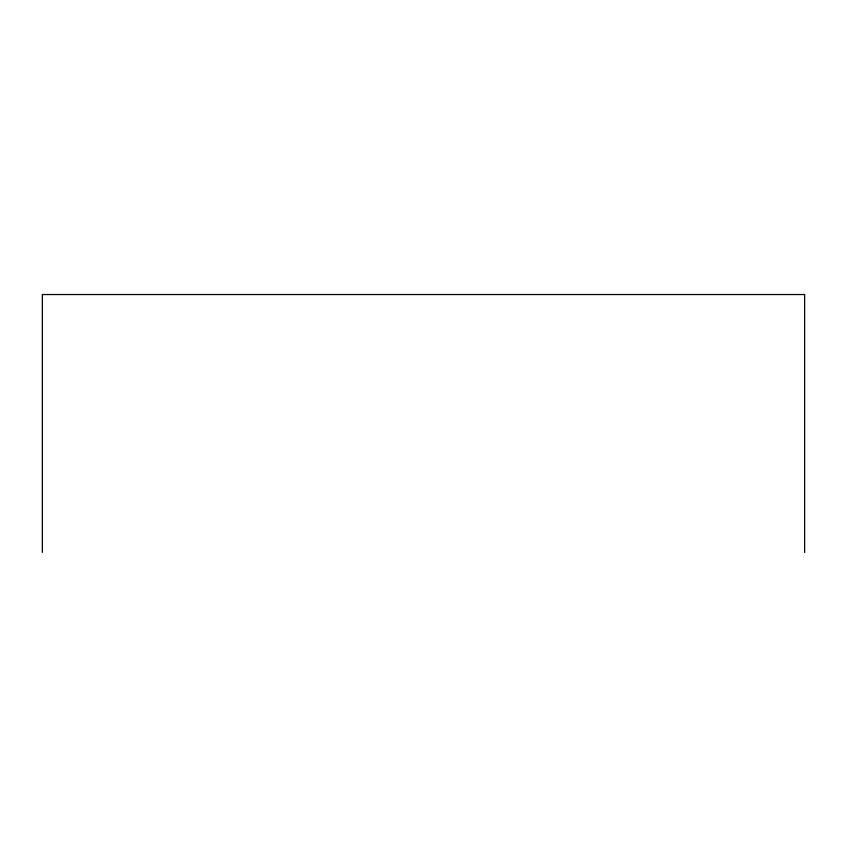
<?xml version="1.0" encoding="UTF-8"?>
<svg xmlns="http://www.w3.org/2000/svg" width="847" height="847" viewBox="0 0 847 847"><rect width="100%" height="100%" fill="white"/><g stroke="black" fill="none" stroke-linecap="round" stroke-linejoin="round"><path stroke-width="1.27" d="M804.65 552.466L804.65 294.534L42.35 294.534L42.35 552.466"/></g></svg>
